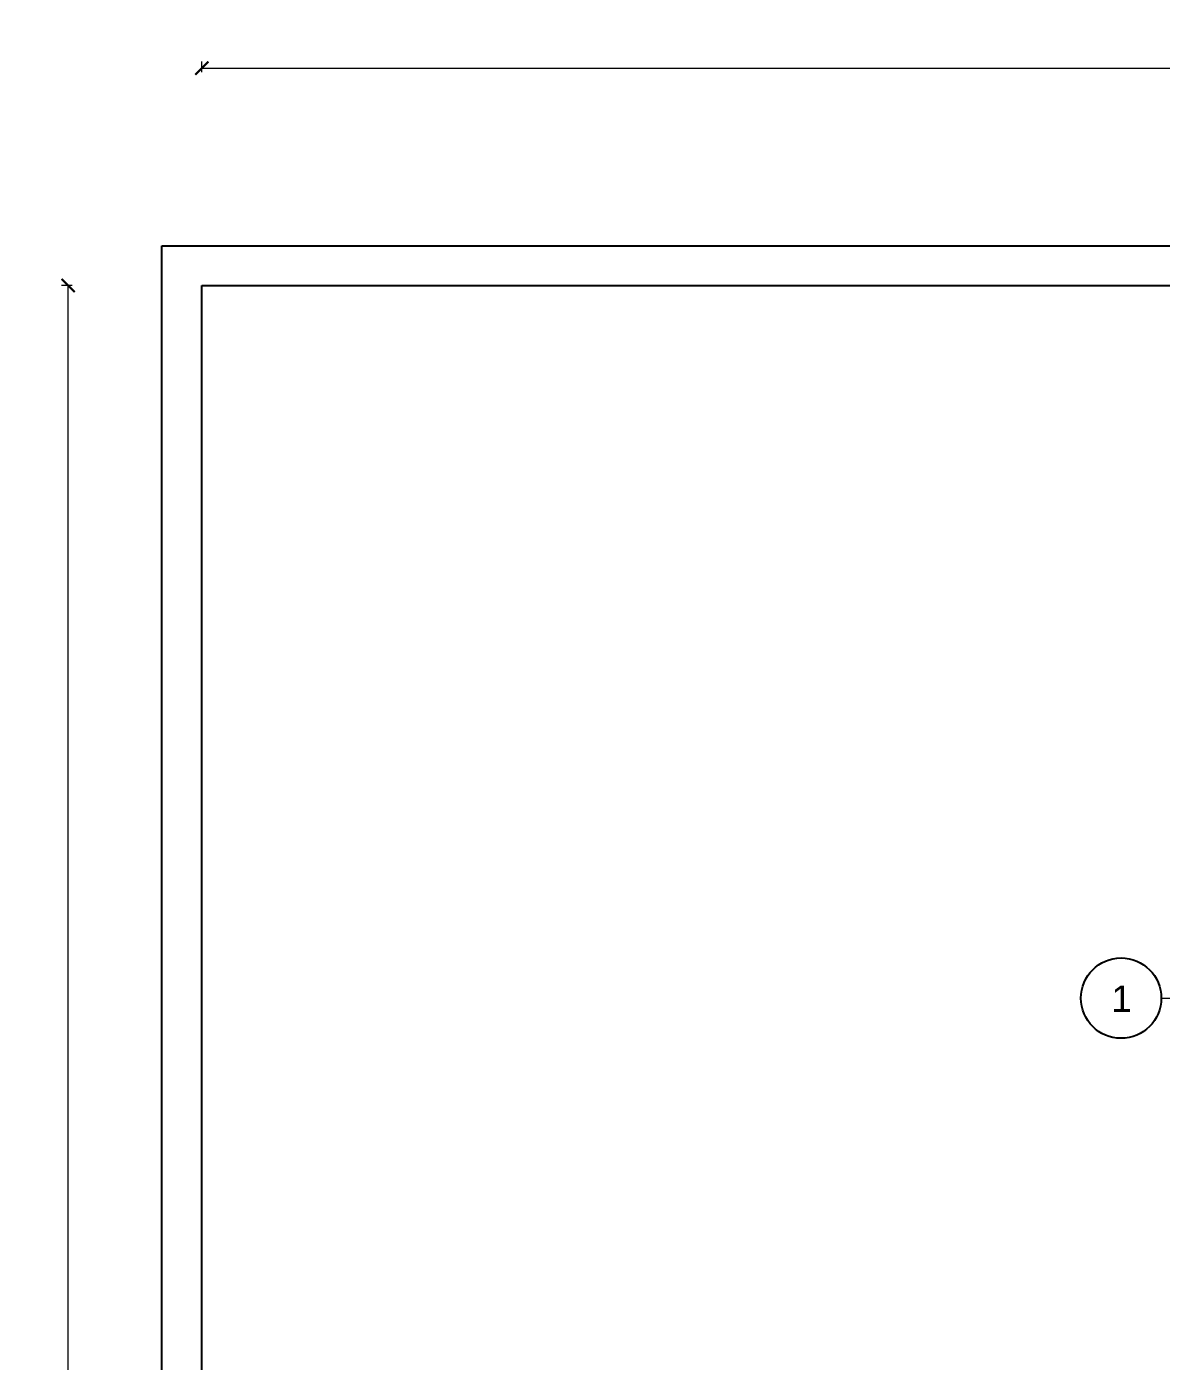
# Model space of a CAD drawing. Header units: inches. Extents: x -6800 to 96653, y -25814 to 17379.
# Drawn here: x 86210.5 to 86552.6, y -12886.1 to -12483.7 of the extents above; entities that cross this region are included whole.
import ezdxf

# ---------------------------------------------------------------- set-up
doc = ezdxf.new("R2010")
doc.units = ezdxf.units.IN
doc.header["$MEASUREMENT"] = 0
doc.header["$PDMODE"] = 34
doc.linetypes.add('CENTER', pattern=[2, 1.25, -0.25, 0.25, -0.25])
doc.layers.add('A-Windows', color=7, linetype='Continuous')
for name, color, linetype, lineweight in [('Cent line', 54, 'CENTER', 9), ('dimension', 50, 'Continuous', 20), ('dimension @ 1', 50, 'Continuous', 20)]:
    doc.layers.add(name, color=color, linetype=linetype, lineweight=lineweight)
doc.styles.get("Standard").update_dxf_attribs({"font": 'arial.ttf'})
doc.dimstyles.get("Standard").update_dxf_attribs({"dimtxt": 7, "dimasz": 4, "dimexe": 2, "dimexo": 2, "dimgap": 2, "dimtad": 1, "dimdec": 0, "dimzin": 0, "dimdsep": 46, "dimlunit": 4, "dimtxsty": 'Standard', "dimblk": 'ARCHTICK', "dimcen": 0.25, "dimclrd": 256, "dimclre": 256, "dimclrt": 256, "dimadec": 0, "dimazin": 0, "dimtfac": 1, "dimtdec": 0, "dimtofl": 0, "dimtmove": 0, "dimatfit": 3, "dimfxl": 1, "dimfxlon": 1, "dimtolj": 1, "dimtzin": 0, "dimlwd": -1, "dimlwe": -1, "dimarcsym": 1})

# ---------------------------------------------------------------- blocks, each defined once
blk = doc.blocks.new('_ArchTick')
at = {"color": 0, "linetype": 'ByBlock', "const_width": 0.15}
blk.add_lwpolyline([(-0.5, -0.5), (0.5, 0.5)], dxfattribs=at)
blk = doc.blocks.new('*D1844')
at = {"layer": 'Defpoints', "color": 0, "transparency": 16777216}
for p in [(88639.3, -12496.22), (86263.3, -12561.75), (88639.3, -12561.75)]:
    blk.add_point(p, dxfattribs=at)
at = {"layer": 'dimension', "transparency": 16777216}
for p, q in [((86263.3, -12497.47), (86263.3, -12494.22)), ((86263.3, -12496.22), (88639.3, -12496.22)), ((88639.3, -12497.47), (88639.3, -12494.22))]:
    blk.add_line(p, q, dxfattribs=at)
at = {"layer": 'dimension', "transparency": 16777216, "xscale": 4, "yscale": 4, "zscale": 4, "rotation": 180}
blk.add_blockref('_ArchTick', (86263.3, -12496.22), dxfattribs=at)
at = {"layer": 'dimension', "transparency": 16777216, "xscale": 4, "yscale": 4, "zscale": 4}
blk.add_blockref('_ArchTick', (88639.3, -12496.22), dxfattribs=at)
at = {"layer": 'dimension', "transparency": 16777216, "insert": (87451.3, -12489.63), "char_height": 9, "attachment_point": 5}
blk.add_mtext("\\A1;198'", dxfattribs=at)
blk = doc.blocks.new('*D1845')
at = {"layer": 'Defpoints', "color": 0, "transparency": 16777216}
for p in [(86223.01, -12561.75), (86263.3, -12561.75), (86263.3, -14246.55)]:
    blk.add_point(p, dxfattribs=at)
at = {"layer": 'dimension', "transparency": 16777216}
for p, q in [((86224.26, -12561.75), (86221.01, -12561.75)), ((86223.01, -14246.55), (86223.01, -12561.75)), ((86224.26, -14246.55), (86221.01, -14246.55))]:
    blk.add_line(p, q, dxfattribs=at)
at = {"layer": 'dimension', "transparency": 16777216, "xscale": 4, "yscale": 4, "zscale": 4}
for p, rotation in [((86223.01, -12561.75), 90), ((86223.01, -14246.55), 270)]:
    blk.add_blockref('_ArchTick', p, dxfattribs=dict(at, rotation=rotation))
at = {"layer": 'dimension', "transparency": 16777216, "insert": (86216.41, -13404.15), "char_height": 9, "attachment_point": 5, "rotation": 90}
blk.add_mtext('\\A1;140\'-5"', dxfattribs=at)

msp = doc.modelspace()

# ---------------------------------------------------------------- linework, layer by layer
at = {"transparency": 33554651}
for p, q in [((86251.3, -14258.55), (86251.3, -12549.75)), ((86251.3, -12549.75), (88651.3, -12549.75)), ((86263.3, -12561.75), (88639.3, -12561.75)), ((86263.3, -14246.55), (86263.3, -12561.75))]:
    msp.add_line(p, q, dxfattribs=at)
msp.add_circle((86540.46, -12776.57), 12.12, dxfattribs=at)
at = {"layer": 'Cent line', "ltscale": 30, "transparency": 33554643}
msp.add_line((86552.58, -12776.57), (87921.03, -12776.57), dxfattribs=at)

# ---------------------------------------------------------------- texts
at = {"layer": 'A-Windows', "ltscale": 10, "transparency": 33554687, "insert": (86537.5, -12772.77), "char_height": 8, "attachment_point": 1}
msp.add_mtext_dynamic_manual_height_columns('1', width=837.6015, gutter_width=65.57, heights=[0], dxfattribs=at)

# ---------------------------------------------------------------- dimensions: what is measured, and where the dimension line sits
at = {"layer": 'dimension @ 1', "transparency": 33554651}
dim = msp.add_linear_dim(base=(88639.3, -12496.22), p1=(86263.3, -12561.75), p2=(88639.3, -12561.75), dimstyle='Standard', override={"dimscale": 1, "dimtxt": 9, "dimtix": 0, "dimtofl": 0, "dimtmove": 0, "dimatfit": 3, "dimfxl": 1.25}, dxfattribs=at)
dim.commit()
dim.dimension.update_dxf_attribs({"geometry": '*D1844', "text_midpoint": (87451.3, -12489.63)})
dim = msp.add_linear_dim(base=(86223.01, -12561.75), p1=(86263.3, -14246.55), p2=(86263.3, -12561.75), angle=90, dimstyle='Standard', override={"dimscale": 1, "dimtxt": 9, "dimtix": 0, "dimtofl": 0, "dimtmove": 0, "dimatfit": 3, "dimfxl": 1.25}, dxfattribs=at)
dim.commit()
dim.dimension.update_dxf_attribs({"geometry": '*D1845', "text_midpoint": (86216.41, -13404.15)})

doc.saveas('drawing.dxf')
